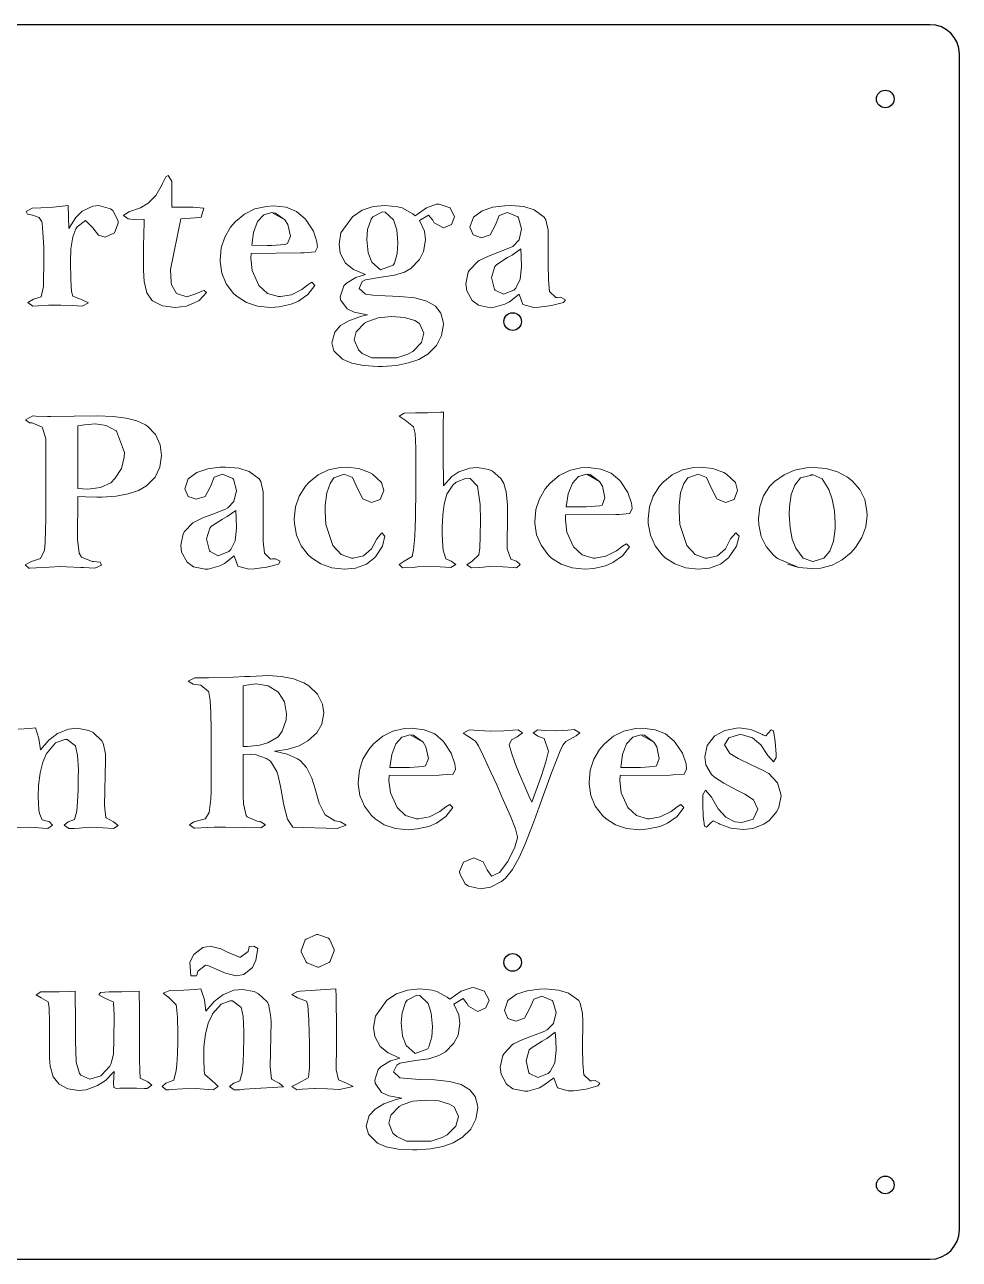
# Model space of a CAD drawing. Header units: millimetres. Extents: x 111 to 2999, y 81 to 1941.
# Drawn here: x 2801.7 to 2960.8, y 737.9 to 947.9 of the extents above; entities that cross this region are included whole.
import ezdxf

# ---------------------------------------------------------------- set-up
doc = ezdxf.new("R2010")
doc.units = ezdxf.units.MM

msp = doc.modelspace()

# ---------------------------------------------------------------- linework, layer by layer
at = {"linetype": 'Continuous', "lineweight": 25}
for p, q in [((2955.77, 947.95), (2659.77, 947.95)), ((2960.77, 742.95), (2960.77, 942.95)), ((2659.77, 737.95), (2955.77, 737.95))]:
    msp.add_line(p, q, dxfattribs=at)
at = {"lineweight": 0}
for points in [[(2832.3, 902.75), (2831.85, 902.61), (2831.05, 902.2), (2829.3, 901.67), (2827.58, 902.25), (2826.72, 903.67), (2826.64, 904.14), (2826.53, 906.33), (2828.28, 914.91), (2830.77, 915.07), (2831.74, 915.18), (2832.24, 916.74), (2830.41, 916.93), (2828.5, 916.9), (2826.75, 916.88), (2826.75, 921.34), (2826.17, 922.29), (2825.78, 922.09), (2825.2, 920.93), (2825.11, 920.76), (2824.03, 918.87), (2822.75, 917.57), (2821.42, 916.77), (2819.48, 916.1), (2818.56, 915.49), (2819.37, 914.91), (2819.81, 914.88), (2822.09, 914.82), (2822.09, 914.35), (2822.03, 912.33), (2821.98, 910.3), (2821.95, 908.25), (2821.95, 906.22), (2822.06, 904.25), (2822.53, 902.31), (2823.39, 901.09), (2823.5, 900.98), (2825.2, 900.15), (2827.36, 899.87), (2829.25, 900.09), (2831.08, 900.84), (2831.44, 901.06), (2832.66, 902.37)], [(2845.28, 901.7), (2844.92, 901.73), (2843.06, 902.25), (2841.59, 903.61), (2840.46, 906.14), (2840.23, 908.25), (2840.26, 909.05), (2848.75, 909.16), (2849.31, 909.16), (2851.17, 909.3), (2851.55, 910.13), (2851.47, 911.02), (2850.86, 912.83), (2849.64, 914.71), (2849.45, 914.93), (2848, 916.16), (2846.23, 916.88), (2844.06, 917.13), (2842.87, 917.04), (2840.9, 916.6), (2839.15, 915.74), (2837.6, 914.46), (2836.77, 913.49), (2835.79, 911.83), (2835.18, 909.97), (2834.99, 907.91), (2834.99, 907.64), (2835.29, 905.67), (2836.04, 903.89), (2837.26, 902.25), (2837.88, 901.7), (2839.46, 900.67), (2841.34, 900.06), (2843.54, 899.87), (2845.06, 899.95), (2847.06, 900.42), (2848.31, 900.92), (2849.94, 902.06), (2851.11, 903.59), (2850.61, 904.14), (2849.94, 903.72), (2848.92, 902.92), (2847.11, 902)], [(2843.73, 910.41), (2843.01, 910.41), (2840.37, 910.44), (2840.68, 912.6), (2841.37, 914.49), (2842.43, 915.6), (2843.81, 915.99), (2846, 914.77), (2846.53, 913.94), (2846.95, 911.97), (2846.45, 910.72), (2846.06, 910.58)], [(2863.1, 917.21), (2861.02, 917.02), (2859.16, 916.38), (2857.49, 915.29), (2855.52, 912.55), (2855.22, 910.63), (2855.44, 909.11), (2856.35, 907.41), (2857.71, 906.31), (2859.71, 905.44), (2858.1, 904.95), (2856.49, 904), (2856.02, 903.5), (2855.41, 901.67), (2855.47, 901.14), (2856.58, 899.59), (2857.8, 899.04), (2860.04, 898.59), (2859.05, 898.37), (2857.02, 897.65), (2855.49, 896.76), (2854.5, 895.65), (2853.97, 893.85), (2854.33, 892.49), (2855.83, 891.04), (2855.91, 890.99), (2857.41, 890.35), (2859.41, 889.96), (2861.9, 889.82), (2862.6, 889.82), (2864.98, 889.99), (2867.04, 890.41), (2868.78, 891.02), (2870.23, 891.85), (2870.31, 891.93), (2871.78, 893.38), (2872.67, 895.07), (2872.97, 896.95), (2872.95, 897.43), (2872.53, 898.9), (2871.61, 900.06), (2870.14, 900.92), (2868.12, 901.48), (2865.59, 901.73), (2863.1, 901.81), (2860.96, 901.95), (2859.74, 902.09), (2858.66, 903.09), (2859.18, 904.25), (2859.71, 904.53), (2862.07, 904.97), (2862.38, 905), (2864.65, 905.33), (2866.34, 905.83), (2867.45, 906.5), (2868.9, 908), (2869.62, 909.36), (2869.95, 911.33), (2869.76, 912.8), (2868.92, 914.63), (2870.45, 915.54), (2871.17, 914.68), (2871.39, 914.27), (2872.97, 913.38), (2874.36, 913.96), (2874.86, 915.27), (2874.14, 916.77), (2874.11, 916.79), (2872.25, 917.43), (2871.81, 917.4), (2870.12, 916.79), (2868.2, 915.43), (2867.76, 915.79), (2865.98, 916.77), (2865.21, 916.99)], [(2862.62, 916.13), (2863.1, 916.07), (2864.51, 914.74), (2865.07, 913.08), (2865.23, 910.83), (2865.12, 909.02), (2864.65, 907.36), (2864.46, 907.03), (2862.29, 906.25), (2860.79, 907.55), (2860.16, 909.16), (2859.93, 911.38), (2860.07, 913.13), (2860.71, 914.85), (2860.99, 915.29)], [(2892.09, 901.56), (2891.04, 902.56), (2890.84, 904.53), (2890.79, 907.19), (2890.82, 911.77), (2890.79, 913.02), (2890.4, 914.77), (2890.12, 915.21), (2888.43, 916.46), (2886.68, 917.02), (2884.43, 917.18), (2883.46, 917.15), (2881.38, 916.88), (2879.55, 916.29), (2878.08, 915.21), (2877.5, 913.52), (2878.05, 912.19), (2879.44, 911.72), (2880.94, 912.19), (2881.85, 913.91), (2882.46, 915.49), (2883.88, 915.99), (2885.63, 915.24), (2885.74, 915.1), (2886.26, 913.21), (2885.85, 911.33), (2884.79, 910.22), (2884.41, 910.02), (2882.27, 909.19), (2880.66, 908.58), (2879.08, 907.83), (2878.86, 907.69), (2877.44, 906.22), (2877.22, 905.83), (2876.8, 903.89), (2876.94, 902.7), (2877.89, 901.01), (2878.94, 900.23), (2880.97, 899.81), (2881.46, 899.84), (2883.46, 900.4), (2884.24, 900.81), (2885.9, 902.09), (2886.51, 900.37), (2888.35, 899.87), (2889.26, 899.9), (2891.4, 900.17), (2891.4, 900.17), (2893.4, 900.67), (2893.73, 901.17), (2892.92, 901.62), (2892.4, 901.56)], [(2886.15, 909.8), (2886.24, 908.52), (2886.26, 906.78), (2886.04, 904.64), (2885.29, 903.14), (2884.96, 902.81), (2883.18, 902.12), (2881.77, 902.81), (2881.69, 902.92), (2881.19, 904.95), (2881.74, 906.83), (2882.05, 907.14), (2883.91, 908.33), (2884.68, 908.75)], [(2864.15, 898.29), (2866.34, 898.12), (2868.12, 897.62), (2868.92, 897.12), (2869.67, 895.48), (2869.23, 893.87), (2867.76, 892.38), (2866.93, 891.9), (2865.07, 891.29), (2860.82, 891.29), (2859.16, 892.04), (2858.52, 892.63), (2857.82, 894.35), (2858.16, 895.71), (2859.57, 897.18), (2860.1, 897.48), (2861.9, 898.09)], [(2876.91, 870.82), (2877.52, 870.73), (2878.8, 869.46), (2879.22, 866.32), (2879.27, 863.6), (2879.24, 861), (2879.16, 858.91), (2879, 857.78), (2877.86, 856.67), (2876.94, 856.08), (2877.75, 855.58), (2879.19, 855.64), (2880.8, 855.78), (2883.1, 855.72), (2884.88, 855.61), (2885.4, 855.58), (2886.07, 856.14), (2885.43, 856.67), (2884.46, 857.03), (2883.85, 858.8), (2883.91, 864.85), (2883.88, 866.3), (2883.66, 868.46), (2883.24, 869.93), (2882.77, 870.73), (2881.33, 872.01), (2880.72, 872.29), (2878.72, 872.65), (2877.5, 872.54), (2875.58, 871.87), (2874.44, 871.07), (2873, 869.51), (2872.97, 870.9), (2872.95, 873.59), (2872.92, 878.73), (2872.95, 879.86), (2873, 882.05), (2872.47, 882.03), (2870.28, 881.94), (2868.23, 881.92), (2866.32, 881.89), (2865.45, 881.36), (2866.45, 880.67), (2867.9, 879.53), (2868.2, 878.42), (2868.31, 875.92), (2868.31, 874.42), (2868.31, 871.93), (2868.31, 869.62), (2868.29, 867.54), (2868.26, 865.66), (2868.23, 864.02), (2868.17, 862.58), (2868.12, 860.91), (2867.92, 858.64), (2867.67, 857.5), (2866.29, 856.67), (2865.48, 856.11), (2866.04, 855.58), (2867.79, 855.64), (2868.56, 855.72), (2870.67, 855.81), (2872.42, 855.72), (2874.25, 855.61), (2875.08, 856.11), (2874.33, 856.72), (2873.39, 857.11), (2872.92, 858.55), (2872.86, 859.19), (2872.78, 861.3), (2872.78, 862.49), (2872.89, 864.6), (2873.11, 866.41), (2873.58, 868.07), (2874.61, 869.65), (2875.17, 870.15)], [(2813.79, 880.03), (2815.59, 879.78), (2817.29, 878.84), (2817.34, 878.78), (2818.7, 875.17), (2818.67, 874.4), (2818.2, 872.48), (2817.15, 870.79), (2816.37, 870.04), (2814.65, 869.21), (2812.49, 868.93), (2810.77, 869.04), (2810.77, 879.72), (2811.9, 879.89)], [(2843.59, 857.06), (2842.54, 858.08), (2842.34, 860.05), (2842.29, 862.72), (2842.34, 867.27), (2842.29, 868.51), (2841.9, 870.26), (2841.62, 870.71), (2839.93, 871.96), (2838.18, 872.51), (2835.93, 872.7), (2834.96, 872.68), (2832.88, 872.4), (2831.05, 871.79), (2829.58, 870.71), (2829, 869.01), (2829.58, 867.68), (2830.94, 867.24), (2832.44, 867.71), (2833.35, 869.4), (2833.99, 871.01), (2835.38, 871.48), (2837.13, 870.73), (2837.24, 870.62), (2837.79, 868.71), (2837.35, 866.85), (2836.29, 865.74), (2835.91, 865.52), (2833.77, 864.71), (2832.16, 864.1), (2830.58, 863.33), (2830.36, 863.22), (2828.94, 861.74), (2828.72, 861.36), (2828.3, 859.39), (2828.44, 858.22), (2829.38, 856.53), (2830.44, 855.75), (2832.46, 855.34), (2832.96, 855.34), (2834.96, 855.89), (2835.74, 856.31), (2837.4, 857.61), (2838.01, 855.86), (2839.87, 855.36), (2840.76, 855.39), (2842.9, 855.67), (2842.93, 855.67), (2844.9, 856.2), (2845.23, 856.67), (2844.42, 857.11), (2843.9, 857.08)], [(2857.63, 857.19), (2857.33, 857.19), (2855.58, 857.83), (2854.19, 859.36), (2853, 862.91), (2852.86, 865.16), (2852.89, 866.18), (2853.14, 868.32), (2853.69, 869.9), (2854.36, 870.85), (2856.08, 871.48), (2857.49, 870.93), (2857.52, 870.9), (2858.35, 869.07), (2859.27, 867.29), (2860.77, 866.66), (2862.24, 867.21), (2862.82, 868.71), (2862.43, 870.07), (2860.9, 871.51), (2860.43, 871.79), (2858.57, 872.48), (2856.49, 872.7), (2855.41, 872.65), (2853.44, 872.23), (2851.69, 871.37), (2850.14, 870.12), (2849.53, 869.43), (2848.45, 867.77), (2847.81, 865.93), (2847.61, 863.91), (2847.64, 863.08), (2848, 861.11), (2848.78, 859.33), (2849.97, 857.78), (2850.53, 857.28), (2852.14, 856.22), (2854.02, 855.58), (2856.13, 855.36), (2858.05, 855.53), (2859.91, 856.2), (2861.32, 857.33), (2861.4, 857.42), (2862.62, 859.25), (2863.04, 860.94), (2862.51, 861.52), (2861.63, 860.5), (2860.77, 858.78), (2859.41, 857.58)], [(2898.81, 857.22), (2898.45, 857.22), (2896.59, 857.78), (2895.14, 859.11), (2894.01, 861.63), (2893.76, 863.74), (2893.78, 864.55), (2902.3, 864.66), (2902.86, 864.66), (2904.72, 864.8), (2905.08, 865.63), (2904.99, 866.54), (2904.38, 868.35), (2903.16, 870.21), (2903, 870.43), (2901.55, 871.65), (2899.75, 872.37), (2897.61, 872.62), (2896.39, 872.57), (2894.45, 872.12), (2892.7, 871.26), (2891.15, 869.99), (2890.32, 869.01), (2889.32, 867.32), (2888.73, 865.46), (2888.54, 863.41), (2888.54, 863.16), (2888.82, 861.19), (2889.59, 859.39), (2890.82, 857.78), (2891.4, 857.19), (2893.01, 856.17), (2894.87, 855.56), (2897.06, 855.36), (2898.58, 855.47), (2900.58, 855.92), (2901.83, 856.45), (2903.47, 857.58), (2904.63, 859.11), (2904.13, 859.64), (2903.47, 859.25), (2902.44, 858.44), (2900.64, 857.53)], [(2917.87, 857.19), (2917.53, 857.19), (2915.81, 857.83), (2914.4, 859.36), (2913.23, 862.91), (2913.07, 865.16), (2913.1, 866.18), (2913.35, 868.32), (2913.9, 869.9), (2914.57, 870.85), (2916.31, 871.48), (2917.73, 870.93), (2917.73, 870.9), (2918.59, 869.07), (2919.5, 867.29), (2921, 866.66), (2922.47, 867.21), (2923.03, 868.71), (2922.67, 870.07), (2921.14, 871.51), (2920.67, 871.79), (2918.81, 872.48), (2916.7, 872.7), (2915.62, 872.65), (2913.65, 872.23), (2911.9, 871.37), (2910.35, 870.12), (2909.74, 869.43), (2908.68, 867.77), (2908.05, 865.93), (2907.82, 863.91), (2907.85, 863.08), (2908.21, 861.11), (2908.99, 859.33), (2910.18, 857.78), (2910.74, 857.28), (2912.37, 856.22), (2914.23, 855.58), (2916.34, 855.36), (2918.26, 855.53), (2920.12, 856.2), (2921.53, 857.33), (2921.61, 857.42), (2922.86, 859.25), (2923.28, 860.94), (2922.72, 861.52), (2921.84, 860.5), (2920.98, 858.78), (2919.62, 857.58)], [(2940.06, 871.9), (2938.12, 872.45), (2935.96, 872.65), (2934.74, 872.57), (2932.74, 872.18), (2930.94, 871.4), (2929.33, 870.23), (2928.49, 869.4), (2927.44, 867.79), (2926.8, 865.96), (2926.58, 863.91), (2926.64, 862.88), (2927.05, 860.91), (2927.88, 859.19), (2929.16, 857.72), (2929.85, 857.17), (2933.46, 855.61), (2935.57, 855.42), (2937.18, 855.53), (2939.12, 856.03), (2940.84, 856.92), (2942.37, 858.17), (2943.12, 859.03), (2944.2, 860.72), (2944.84, 862.52), (2945.06, 864.46), (2945.03, 865.19), (2944.67, 867.16), (2943.81, 868.88), (2942.51, 870.37), (2941.76, 870.98)], [(2897.25, 865.91), (2896.56, 865.93), (2893.89, 865.96), (2894.23, 868.13), (2894.92, 869.99), (2895.95, 871.12), (2897.36, 871.48), (2899.56, 870.26), (2900.05, 869.43), (2900.47, 867.49), (2899.97, 866.24), (2899.61, 866.1)], [(2935.9, 856.64), (2935.85, 856.64), (2934.18, 857.22), (2932.93, 858.89), (2932.35, 860.44), (2931.96, 862.38), (2931.82, 864.66), (2931.88, 865.96), (2932.18, 868.02), (2932.8, 869.62), (2933.77, 870.85), (2935.87, 871.4), (2937.43, 870.68), (2938.59, 868.88), (2939.15, 867.24), (2939.54, 865.27), (2939.65, 863.13), (2939.62, 862.19), (2939.34, 860.11), (2938.71, 858.42), (2937.71, 857.19)], [(2837.65, 865.32), (2837.74, 864.02), (2837.79, 862.3), (2837.54, 860.14), (2836.79, 858.66), (2836.46, 858.33), (2834.68, 857.61), (2833.27, 858.33), (2833.19, 858.44), (2832.69, 860.47), (2833.24, 862.33), (2833.55, 862.63), (2835.41, 863.83), (2836.21, 864.27)], [(2868.76, 812.88), (2868.4, 812.88), (2866.54, 813.44), (2865.09, 814.8), (2863.96, 817.3), (2863.71, 819.4), (2863.73, 820.21), (2872.25, 820.32), (2872.81, 820.35), (2874.67, 820.46), (2875.03, 821.29), (2874.94, 822.21), (2874.33, 824.01), (2873.11, 825.87), (2872.95, 826.09), (2871.5, 827.31), (2869.7, 828.03), (2867.56, 828.28), (2866.34, 828.23), (2864.4, 827.78), (2862.65, 826.92), (2861.1, 825.65), (2860.27, 824.68), (2859.27, 823.01), (2858.68, 821.12), (2858.49, 819.07), (2858.49, 818.82), (2858.77, 816.85), (2859.55, 815.05), (2860.77, 813.44), (2861.35, 812.86), (2862.93, 811.86), (2864.82, 811.22), (2867.01, 811.02), (2868.53, 811.14), (2870.53, 811.58), (2871.78, 812.11), (2873.42, 813.24), (2874.58, 814.77), (2874.08, 815.3), (2873.42, 814.91), (2872.39, 814.1), (2870.59, 813.19)], [(2896.17, 827.51), (2895.23, 828.06), (2894.14, 827.95), (2892.23, 827.81), (2890.18, 827.92), (2889.04, 828.01), (2888.23, 827.48), (2889.07, 826.92), (2890.12, 826.56), (2890.84, 824.4), (2890.43, 822.59), (2889.62, 820.07), (2888.01, 815.71), (2887.51, 816.77), (2886.65, 818.77), (2885.88, 820.6), (2885.21, 822.29), (2884.54, 824.12), (2884.18, 825.48), (2884.54, 826.28), (2885.52, 826.81), (2886.46, 827.51), (2885.68, 828.01), (2884.82, 827.95), (2883.27, 827.84), (2881.08, 827.78), (2880.99, 827.78), (2878.94, 827.89), (2877.36, 828.01), (2876.36, 827.45), (2877.14, 826.92), (2878.47, 826.06), (2878.94, 825.29), (2879.83, 823.51), (2881.08, 820.79), (2882.07, 818.63), (2882.94, 816.63), (2883.71, 814.88), (2884.38, 813.33), (2885.24, 811.14), (2885.6, 809.78), (2885.6, 809.61), (2885.15, 808.03), (2884.07, 805.81), (2883.96, 805.61), (2882.52, 803.75), (2881.19, 803.14), (2880.41, 804.17), (2879.74, 805.56), (2878.16, 806.22), (2876.39, 805.5), (2875.72, 803.92), (2875.75, 803.51), (2876.66, 801.81), (2877.25, 801.42), (2879.3, 800.98), (2881.02, 801.26), (2882.85, 802.2), (2883.52, 802.78), (2884.74, 804.25), (2885.88, 806.28), (2886.35, 807.31), (2886.93, 808.75), (2887.62, 810.47), (2888.4, 812.52), (2889.26, 814.91), (2890.23, 817.6), (2890.34, 817.88), (2891.37, 820.68), (2892.2, 822.87), (2892.84, 824.43), (2893.28, 825.37), (2893.81, 826.04), (2895.56, 827.01)], [(2908.05, 812.88), (2907.71, 812.88), (2905.85, 813.44), (2904.38, 814.8), (2903.25, 817.3), (2903.02, 819.4), (2903.05, 820.21), (2911.54, 820.32), (2912.1, 820.35), (2913.96, 820.46), (2914.32, 821.29), (2914.26, 822.21), (2913.65, 824.01), (2912.43, 825.87), (2912.24, 826.09), (2910.79, 827.31), (2908.99, 828.03), (2906.85, 828.28), (2905.66, 828.23), (2903.69, 827.78), (2901.94, 826.92), (2900.39, 825.65), (2899.56, 824.68), (2898.58, 823.01), (2897.97, 821.12), (2897.78, 819.07), (2897.78, 818.82), (2898.08, 816.85), (2898.83, 815.05), (2900.05, 813.44), (2900.66, 812.86), (2902.25, 811.86), (2904.13, 811.22), (2906.33, 811.02), (2907.85, 811.14), (2909.85, 811.58), (2911.1, 812.11), (2912.73, 813.24), (2913.9, 814.77), (2913.4, 815.3), (2912.73, 814.91), (2911.71, 814.1), (2909.88, 813.19)], [(2867.2, 821.6), (2866.51, 821.6), (2863.85, 821.62), (2864.18, 823.79), (2864.87, 825.65), (2865.9, 826.78), (2867.31, 827.15), (2869.51, 825.92), (2870.01, 825.09), (2870.42, 823.15), (2869.92, 821.9), (2869.56, 821.76)], [(2906.52, 821.6), (2905.8, 821.6), (2903.16, 821.62), (2903.47, 823.79), (2904.16, 825.65), (2905.22, 826.78), (2906.6, 827.15), (2908.79, 825.92), (2909.32, 825.09), (2909.71, 823.15), (2909.24, 821.9), (2908.85, 821.76)], [(2851.61, 793.21), (2851.39, 793.21), (2849.61, 792.41), (2849.47, 792.27), (2848.78, 790.44), (2848.78, 790.24), (2849.61, 788.49), (2849.75, 788.36), (2851.61, 787.66), (2851.8, 787.66), (2853.61, 788.49), (2853.72, 788.63), (2854.41, 790.44), (2854.41, 790.66), (2853.61, 792.41), (2853.44, 792.55)], [(2833.32, 791.19), (2832.05, 790.96), (2830.52, 789.8), (2829.86, 788.47), (2830.02, 786.14), (2830.99, 786.19), (2831.11, 786.44), (2831.22, 786.94), (2832.52, 787.97), (2832.91, 787.91), (2835.02, 787.02), (2835.93, 786.61), (2837.74, 786.16), (2839.01, 786.39), (2840.48, 787.58), (2841.09, 788.8), (2841.4, 790.83), (2840.71, 791.19), (2839.96, 791.13), (2839.85, 790.83), (2839.76, 790.3), (2838.43, 789.33), (2838.26, 789.33), (2836.27, 790.19), (2835.13, 790.74)], [(2830.91, 766.99), (2832.96, 766.85), (2833.82, 766.8), (2834.63, 767.35), (2834.07, 767.91), (2832.38, 769.38), (2832.3, 769.93), (2832.19, 772.15), (2832.24, 774.07), (2832.52, 776.26), (2832.96, 778.09), (2833.63, 779.53), (2833.71, 779.7), (2835.16, 781.36), (2836.71, 781.92), (2837.07, 781.89), (2838.54, 780.84), (2838.57, 780.81), (2838.9, 779.23), (2839.01, 776.76), (2839.01, 775.43), (2838.96, 773.4), (2838.9, 771.35), (2838.76, 769.74), (2838.37, 768.32), (2837.32, 767.88), (2836.6, 767.32), (2837.4, 766.8), (2838.35, 766.8), (2839.15, 766.88), (2840.93, 766.99), (2845.78, 767.3), (2845.01, 767.93), (2843.76, 768.6), (2843.73, 768.66), (2843.48, 770.71), (2843.65, 778.39), (2843.59, 779.53), (2843.2, 781.34), (2843.01, 781.72), (2841.54, 783.11), (2840.79, 783.5), (2838.79, 783.86), (2837.35, 783.72), (2835.46, 782.95), (2833.96, 781.81), (2832.58, 780.17), (2832.33, 782.06), (2831.72, 783.94), (2830.77, 783.83), (2828.8, 783.72), (2826.44, 783.67), (2825.28, 783.22), (2826.08, 782.61), (2826.14, 782.61), (2827.5, 781.25), (2827.58, 780.86), (2827.72, 779.14), (2827.78, 776.4), (2827.78, 775.01), (2827.72, 772.9), (2827.64, 771.07), (2827.53, 770.04), (2827.11, 768.43), (2825.75, 767.88), (2825.11, 767.32), (2825.83, 766.77), (2826.31, 766.8), (2826.69, 766.85), (2828.61, 766.96)], [(2851.05, 766.99), (2851.17, 766.99), (2853.25, 766.96), (2855.33, 766.85), (2857.63, 767.32), (2856.52, 767.93), (2855.16, 768.49), (2854.72, 770.18), (2854.77, 774.32), (2854.77, 776.31), (2854.77, 778.78), (2854.74, 780.89), (2854.72, 782.58), (2854.69, 783.94), (2848.59, 783.56), (2848.17, 783.5), (2847.2, 782.97), (2848.14, 782.42), (2849.67, 781.86), (2849.89, 781.2), (2850.08, 778.64), (2850.08, 778.51), (2850.14, 776.59), (2850.17, 774.54), (2850.19, 772.4), (2850.17, 770.51), (2850, 768.93), (2849.97, 768.79), (2848.34, 767.93), (2847.2, 767.32), (2848.06, 766.8), (2848.95, 766.88), (2848.97, 766.88)], [(2868.98, 783.94), (2866.9, 783.75), (2865.01, 783.11), (2863.37, 782.03), (2861.4, 779.28), (2861.1, 777.37), (2861.29, 775.84), (2862.24, 774.15), (2863.57, 773.04), (2865.57, 772.18), (2863.96, 771.68), (2862.38, 770.74), (2861.88, 770.24), (2861.29, 768.41), (2861.35, 767.88), (2862.43, 766.33), (2863.68, 765.77), (2865.9, 765.35), (2864.93, 765.1), (2862.87, 764.38), (2861.38, 763.5), (2860.35, 762.39), (2859.82, 760.58), (2860.21, 759.25), (2861.71, 757.78), (2861.76, 757.72), (2863.26, 757.09), (2865.26, 756.7), (2867.76, 756.56), (2868.48, 756.56), (2870.84, 756.75), (2872.89, 757.14), (2874.64, 757.75), (2876.08, 758.61), (2876.19, 758.67), (2877.66, 760.11), (2878.52, 761.8), (2878.83, 763.72), (2878.8, 764.16), (2878.41, 765.63), (2877.47, 766.8), (2876, 767.66), (2874, 768.21), (2871.45, 768.46), (2868.95, 768.54), (2866.81, 768.68), (2865.59, 768.82), (2864.51, 769.82), (2865.04, 770.99), (2865.57, 771.29), (2867.92, 771.71), (2868.23, 771.74), (2870.5, 772.07), (2872.2, 772.6), (2873.33, 773.23), (2874.75, 774.73), (2875.47, 776.09), (2875.8, 778.06), (2875.61, 779.53), (2874.78, 781.36), (2876.33, 782.31), (2877.05, 781.42), (2877.27, 781), (2878.83, 780.12), (2880.22, 780.73), (2880.74, 782), (2879.99, 783.5), (2879.99, 783.53), (2878.11, 784.17), (2877.69, 784.14), (2876, 783.53), (2874.06, 782.17), (2873.64, 782.53), (2871.84, 783.5), (2871.06, 783.72)], [(2897.95, 768.3), (2896.89, 769.32), (2896.7, 771.26), (2896.64, 773.93), (2896.7, 778.51), (2896.64, 779.75), (2896.25, 781.5), (2896, 781.95), (2894.28, 783.19), (2892.54, 783.75), (2890.29, 783.94), (2889.32, 783.89), (2887.24, 783.61), (2885.4, 783.03), (2883.93, 781.95), (2883.35, 780.25), (2883.93, 778.92), (2885.29, 778.45), (2886.79, 778.95), (2887.71, 780.64), (2888.35, 782.22), (2889.73, 782.72), (2891.48, 781.97), (2891.59, 781.84), (2892.15, 779.95), (2891.7, 778.06), (2890.65, 776.95), (2890.26, 776.76), (2888.12, 775.93), (2886.51, 775.34), (2884.93, 774.57), (2884.71, 774.43), (2883.3, 772.96), (2883.07, 772.6), (2882.66, 770.63), (2882.8, 769.46), (2883.74, 767.74), (2884.79, 766.96), (2886.82, 766.55), (2887.35, 766.57), (2889.32, 767.13), (2890.09, 767.55), (2891.76, 768.82), (2892.37, 767.1), (2894.23, 766.6), (2895.12, 766.63), (2897.25, 766.91), (2897.28, 766.91), (2899.25, 767.44), (2899.58, 767.91), (2898.78, 768.35), (2898.25, 768.3)], [(2868.48, 782.86), (2868.95, 782.81), (2870.39, 781.47), (2870.92, 779.81), (2871.12, 777.56), (2871, 775.79), (2870.5, 774.09), (2870.31, 773.76), (2868.15, 772.98), (2866.65, 774.29), (2866.01, 775.9), (2865.79, 778.15), (2865.95, 779.89), (2866.56, 781.61), (2866.84, 782.03)], [(2892.01, 776.56), (2892.09, 775.26), (2892.15, 773.54), (2891.92, 771.38), (2891.15, 769.88), (2890.82, 769.57), (2889.04, 768.85), (2887.62, 769.57), (2887.54, 769.68), (2887.04, 771.71), (2887.6, 773.57), (2887.9, 773.87), (2889.76, 775.07), (2890.57, 775.51)], [(2870.01, 765.02), (2872.2, 764.88), (2874, 764.36), (2874.81, 763.86), (2875.53, 762.22), (2875.08, 760.61), (2873.61, 759.11), (2872.78, 758.64), (2870.92, 758.03), (2866.7, 758.03), (2865.04, 758.81), (2864.37, 759.39), (2863.71, 761.08), (2864.01, 762.44), (2865.43, 763.91), (2865.95, 764.22), (2867.76, 764.83)]]:
    msp.add_lwpolyline(points, close=True, dxfattribs=at)
for points in [[(2812.57, 900.62), (2811.52, 900.06), (2809.8, 900.17), (2807.88, 900.26), (2809.8, 900.17), (2811.52, 900.06), (2812.57, 900.62), (2811.49, 901.17), (2809.91, 901.75), (2809.71, 902.59), (2809.57, 904.56), (2809.55, 907.61), (2809.6, 909.83), (2809.93, 911.85), (2810.46, 913.21), (2810.68, 913.55), (2812.1, 914.66), (2813.35, 913.38), (2814.29, 912.13), (2815.43, 911.8), (2817.01, 912.52), (2817.62, 914.21), (2817.62, 914.6), (2816.76, 916.32), (2816.32, 916.65), (2814.35, 917.18), (2813.35, 917.07), (2811.52, 916.21), (2810.43, 915.13), (2809.27, 913.3), (2809.13, 917.18), (2806.58, 916.93), (2804.5, 916.77), (2803, 916.71), (2802, 916.18), (2802.19, 915.74), (2803.08, 915.54), (2804.19, 915.16), (2804.66, 914.43), (2804.72, 914.16), (2804.88, 911.83), (2804.97, 910.08), (2805, 908.22), (2804.94, 903.39), (2804.55, 901.67), (2803.25, 901.26), (2802.28, 900.67), (2803.11, 900.06), (2804.05, 900.12), (2805.8, 900.23), (2807.88, 900.26)], [(2843.81, 915.99), (2844.4, 915.91), (2846, 914.77), (2846.53, 913.94), (2846.95, 911.97), (2846.45, 910.72), (2846.06, 910.58), (2843.73, 910.41)], [(2851.55, 910.13), (2851.47, 911.02), (2850.86, 912.83), (2849.64, 914.71), (2849.45, 914.93), (2848, 916.16)], [(2870.45, 915.54), (2871.17, 914.68), (2871.39, 914.27), (2872.97, 913.38), (2874.36, 913.96), (2874.86, 915.27), (2874.14, 916.77)], [(2810.77, 867.68), (2812.1, 867.63), (2814.04, 867.6), (2814.87, 867.6), (2817.29, 867.77), (2819.37, 868.15), (2821.09, 868.74), (2822.48, 869.51), (2822.5, 869.54), (2823.92, 870.98), (2824.75, 872.68), (2825.03, 874.65), (2824.81, 876.51), (2824, 878.23), (2822.64, 879.64), (2822.28, 879.89), (2820.84, 880.56), (2819.01, 881.03), (2816.79, 881.33), (2814.15, 881.42), (2806.16, 881.31), (2805.63, 881.31), (2803.61, 881.36), (2803.11, 881.39), (2801.89, 880.75), (2802.58, 880.22), (2803, 880.2), (2804.72, 879.47), (2804.77, 879.39), (2805.33, 877.5), (2805.33, 871.43), (2805.33, 870.15), (2805.33, 868.21), (2805.33, 866.1), (2805.33, 863.85), (2805.3, 862.05), (2805.22, 859.8), (2805.11, 858.55), (2804.44, 857.17), (2802.91, 856.64), (2801.83, 856.06), (2802.47, 855.53), (2802.61, 855.53), (2804.77, 855.64), (2805.88, 855.7), (2807.8, 855.78), (2808.85, 855.75), (2811.29, 855.64), (2811.74, 855.61), (2813.68, 855.53), (2814.82, 856.03), (2813.68, 855.53), (2811.74, 855.61), (2811.29, 855.64), (2808.85, 855.75), (2807.8, 855.78)], [(2856.08, 871.48), (2857.49, 870.93), (2857.52, 870.9), (2858.35, 869.07), (2859.27, 867.29), (2860.77, 866.66), (2862.24, 867.21), (2862.82, 868.71), (2862.43, 870.07), (2860.9, 871.51)], [(2905.08, 865.63), (2904.99, 866.54), (2904.38, 868.35), (2903.16, 870.21), (2903, 870.43), (2901.55, 871.65)], [(2916.31, 871.48), (2917.73, 870.93), (2917.73, 870.9), (2918.59, 869.07), (2919.5, 867.29), (2921, 866.66), (2922.47, 867.21), (2923.03, 868.71), (2922.67, 870.07), (2921.14, 871.51)], [(2931.55, 856.2), (2933.46, 855.61), (2935.57, 855.42), (2937.18, 855.53), (2939.12, 856.03), (2940.84, 856.92), (2942.37, 858.17), (2943.12, 859.03), (2944.2, 860.72), (2944.84, 862.52), (2945.06, 864.46), (2945.03, 865.19), (2944.67, 867.16), (2943.81, 868.88), (2942.51, 870.37), (2941.76, 870.98), (2940.06, 871.9)], [(2897.36, 871.48), (2897.95, 871.43), (2899.56, 870.26), (2900.05, 869.43), (2900.47, 867.49), (2899.97, 866.24), (2899.61, 866.1), (2897.25, 865.91)], [(2935.51, 871.43), (2935.87, 871.4), (2937.43, 870.68), (2938.59, 868.88), (2939.15, 867.24), (2939.54, 865.27), (2939.65, 863.13), (2939.62, 862.19), (2939.34, 860.11), (2938.71, 858.42), (2937.71, 857.19), (2935.9, 856.64)], [(2814.82, 856.03), (2814.57, 856.5), (2813.43, 856.64), (2813.21, 856.64), (2811.41, 857.36), (2811.02, 858.05), (2810.74, 860.36), (2810.77, 867.68), (2812.1, 867.63), (2814.04, 867.6), (2814.87, 867.6), (2817.29, 867.77)], [(2849.22, 836), (2850.08, 835.47), (2851.58, 834.05), (2852.41, 832.39), (2852.61, 830.92), (2852.28, 828.95), (2851.42, 827.51), (2849.94, 826.12), (2848.45, 825.29), (2846.59, 824.7), (2848.45, 825.29), (2849.94, 826.12), (2851.42, 827.51), (2852.28, 828.95), (2852.61, 830.92), (2852.41, 832.39), (2851.58, 834.05), (2850.08, 835.47), (2849.22, 836), (2847.48, 836.66), (2845.45, 837.08), (2843.12, 837.22), (2842.18, 837.19), (2840.04, 837.08), (2839.12, 837.05), (2837.26, 836.97), (2835.24, 836.91), (2833.02, 836.86), (2830.66, 836.86), (2829.58, 836.3), (2830.38, 835.75), (2831.69, 835.58), (2832.99, 834.53), (2833.05, 834.33), (2833.27, 833), (2833.41, 830.89), (2833.44, 827.98), (2833.44, 821.07), (2833.44, 817.49), (2833.41, 816.19), (2833.13, 813.97), (2832.52, 812.91), (2832.46, 812.88), (2830.49, 812.38), (2829.77, 811.83), (2830.58, 811.27), (2830.66, 811.27), (2832.8, 811.39), (2833.99, 811.44), (2835.93, 811.47), (2841.93, 811.33), (2842.7, 811.83), (2841.93, 811.33), (2835.93, 811.47)], [(2843.12, 825.79), (2841.68, 825.37), (2839.65, 825.15), (2838.9, 825.18), (2838.9, 835.47), (2839.07, 835.52), (2841.07, 835.83), (2841.12, 835.83), (2843.17, 835.47), (2844.81, 834.47), (2844.92, 834.36), (2845.95, 832.78), (2846.28, 830.72), (2846.2, 829.7), (2845.56, 827.78), (2844.87, 826.84)], [(2841.07, 835.83), (2841.12, 835.83), (2843.17, 835.47), (2844.81, 834.47), (2844.92, 834.36), (2845.95, 832.78), (2846.28, 830.72), (2846.2, 829.7), (2845.56, 827.78), (2844.87, 826.84), (2843.12, 825.79), (2841.68, 825.37), (2839.65, 825.15)], [(2817.62, 811.75), (2816.87, 811.25), (2815.1, 811.33), (2814.01, 811.39), (2812.79, 811.44), (2814.01, 811.39), (2815.1, 811.33), (2816.87, 811.25), (2817.62, 811.75), (2816.84, 812.36), (2815.62, 813.02), (2815.57, 813.08), (2815.32, 815.13), (2815.48, 822.82), (2815.46, 823.95), (2815.07, 825.76), (2814.87, 826.15), (2813.38, 827.56), (2812.65, 827.92), (2810.66, 828.31), (2809.21, 828.14), (2807.33, 827.39), (2805.83, 826.23), (2804.41, 824.62), (2804.16, 826.51), (2803.55, 828.37), (2802.64, 828.25), (2800.64, 828.14)], [(2919.84, 812.08), (2918.87, 812.52), (2919.84, 812.08), (2920.03, 811.97), (2921.86, 811.3), (2924, 811.08), (2925.64, 811.25), (2927.5, 811.94), (2928.41, 812.61), (2929.69, 814.1), (2930.05, 814.85), (2930.44, 816.8), (2930.41, 817.07), (2929.83, 818.99), (2929.74, 819.13), (2928.36, 820.57), (2927.41, 821.07), (2925.22, 822.1), (2923.11, 823.12), (2921.72, 823.98), (2920.81, 825.45), (2921.53, 826.65), (2923.36, 827.2), (2923.86, 827.17), (2925.58, 826.67), (2927.02, 825.48), (2928.16, 823.62), (2929.13, 822.54), (2929.58, 823.29), (2929.58, 823.87), (2929.41, 826.01), (2929.13, 827.81), (2928.77, 827.98), (2928.22, 827.45), (2927.83, 827.01), (2927.36, 827.17), (2927.25, 827.23), (2925.28, 828.06), (2923.33, 828.34), (2922.86, 828.31), (2920.86, 827.92), (2919.14, 826.98), (2919.06, 826.9), (2917.84, 825.34), (2917.45, 823.43), (2917.65, 822.04), (2918.62, 820.4), (2919.12, 819.96), (2920.7, 818.93), (2922.92, 817.74), (2924.28, 817.05), (2925.75, 816.1), (2926.47, 814.49), (2925.69, 812.83), (2925.66, 812.8), (2923.75, 812.25), (2922.58, 812.38), (2921.06, 813.13), (2922.58, 812.38), (2923.75, 812.25)], [(2800.45, 811.39), (2802.78, 811.44), (2804.8, 811.27), (2805.66, 811.25), (2806.47, 811.77), (2805.94, 812.33), (2804.72, 812.72), (2804.25, 813.8), (2804.14, 814.35), (2804.05, 816.6), (2804.11, 818.52), (2804.36, 820.68), (2804.83, 822.51), (2805.47, 823.98), (2805.58, 824.12), (2806.99, 825.81), (2808.55, 826.37), (2808.94, 826.34), (2810.41, 825.26), (2810.41, 825.23), (2810.74, 823.68), (2810.88, 821.21), (2810.85, 819.88), (2810.82, 817.82), (2810.74, 815.8), (2810.63, 814.16), (2810.21, 812.77), (2809.16, 812.33), (2808.44, 811.77), (2809.24, 811.25), (2810.21, 811.25), (2810.99, 811.3), (2812.79, 811.44)], [(2867.31, 827.15), (2867.9, 827.09), (2869.51, 825.92), (2870.01, 825.09), (2870.42, 823.15), (2869.92, 821.9), (2869.56, 821.76), (2867.2, 821.6)], [(2875.03, 821.29), (2874.94, 822.21), (2874.33, 824.01), (2873.11, 825.87), (2872.95, 826.09), (2871.5, 827.31)], [(2906.6, 827.15), (2907.19, 827.09), (2908.79, 825.92), (2909.32, 825.09), (2909.71, 823.15), (2909.24, 821.9), (2908.85, 821.76), (2906.52, 821.6)], [(2914.32, 821.29), (2914.26, 822.21), (2913.65, 824.01), (2912.43, 825.87), (2912.24, 826.09), (2910.79, 827.31)], [(2842.7, 811.83), (2841.82, 812.41), (2841.29, 812.47), (2839.6, 813.19), (2839.4, 813.41), (2838.96, 815.44), (2838.96, 815.52), (2838.93, 816.66), (2838.9, 818.4), (2838.9, 820.79), (2838.9, 823.79), (2840.12, 823.84), (2840.96, 823.79), (2842.87, 823.15), (2843.54, 822.68), (2844.62, 820.93), (2844.92, 819.96), (2845.34, 818.07), (2845.76, 815.55), (2845.87, 814.94), (2846.48, 812.83), (2847.36, 811.44), (2854.91, 811.25), (2856.41, 811.8), (2855.49, 812.38), (2854.52, 812.52), (2852.89, 813.55), (2852.61, 813.94), (2851.86, 815.55), (2851.14, 817.99), (2850.61, 819.79), (2849.7, 821.6), (2848.59, 822.79), (2848.14, 823.07), (2846.37, 823.87), (2844.23, 824.37), (2844.45, 824.37), (2846.59, 824.7)], [(2840.12, 823.84), (2840.96, 823.79), (2842.87, 823.15), (2843.54, 822.68), (2844.62, 820.93), (2844.92, 819.96), (2845.34, 818.07), (2845.76, 815.55), (2845.87, 814.94), (2846.48, 812.83), (2847.36, 811.44), (2854.91, 811.25), (2856.41, 811.8), (2855.49, 812.38), (2854.52, 812.52), (2852.89, 813.55), (2852.61, 813.94), (2851.86, 815.55), (2851.14, 817.99), (2850.61, 819.79), (2849.7, 821.6), (2848.59, 822.79), (2848.14, 823.07), (2846.37, 823.87)], [(2921.06, 813.13), (2919.73, 814.55), (2918.59, 816.57), (2917.59, 817.77), (2917.15, 816.96), (2917.15, 815.24), (2917.2, 813.33), (2917.4, 811.63), (2917.73, 811.44), (2918.48, 812.19), (2918.87, 812.52)], [(2821.31, 769.96), (2821.37, 768.88), (2821.39, 768.77), (2822.67, 768.13), (2823.36, 767.55), (2822.56, 766.99), (2822.09, 767.02), (2820.78, 767.05), (2822.09, 767.02), (2822.56, 766.99), (2823.36, 767.55), (2822.67, 768.13), (2821.39, 768.77), (2821.37, 768.88), (2821.31, 769.96), (2821.28, 772.12), (2821.28, 775.32), (2821.28, 775.45), (2821.28, 778.73), (2821.26, 781.14), (2821.23, 782.75), (2821.2, 783.56), (2820.31, 783.5), (2818.29, 783.44), (2816.12, 783.42), (2814.62, 783.33), (2814.35, 782.92), (2815.51, 782.31), (2816.79, 781.72), (2816.82, 781.61), (2816.95, 779.5), (2816.93, 775.23), (2816.82, 772.9), (2816.43, 771.26), (2816.21, 770.82), (2814.87, 769.32), (2814.68, 769.18), (2812.82, 768.57), (2811.27, 769.29), (2811.07, 769.54), (2810.49, 771.49), (2810.49, 771.74), (2810.43, 773.18), (2810.41, 775.29), (2810.41, 778.15), (2810.38, 779.73), (2810.35, 781.84), (2810.3, 783.56), (2809.57, 783.5), (2807.6, 783.44), (2804.47, 783.42), (2803.69, 782.92), (2804.55, 782.42), (2805.75, 781.75), (2805.91, 780.78), (2805.97, 778.15), (2805.97, 772.18), (2806.05, 770.82), (2806.58, 768.99), (2807.58, 767.71), (2809.05, 766.94), (2810.96, 766.66), (2812.18, 766.8), (2814.12, 767.49), (2815.46, 768.38), (2816.95, 769.9), (2816.82, 767.88), (2816.93, 767.16), (2816.82, 767.88), (2816.95, 769.9)], [(2876.33, 782.31), (2877.05, 781.42), (2877.27, 781), (2878.83, 780.12), (2880.22, 780.73), (2880.74, 782), (2879.99, 783.5)], [(2816.93, 767.16), (2817.37, 767.02), (2817.9, 767.05), (2818.23, 767.05), (2820.78, 767.05)], [(2845.78, 767.3), (2840.93, 766.99)]]:
    msp.add_lwpolyline(points, dxfattribs=at)
at = {"linetype": 'Continuous', "lineweight": 25}
for centre in [(2948.17, 935.31), (2884.77, 897.45), (2884.77, 788.45), (2948.17, 750.59)]:
    msp.add_circle(centre, 1.5, dxfattribs=at)
for centre, start, end in [((2955.77, 942.95), 0, 90), ((2955.77, 742.95), 270, 0)]:
    msp.add_arc(centre, 5, start, end, dxfattribs=at)

doc.saveas('drawing.dxf')
